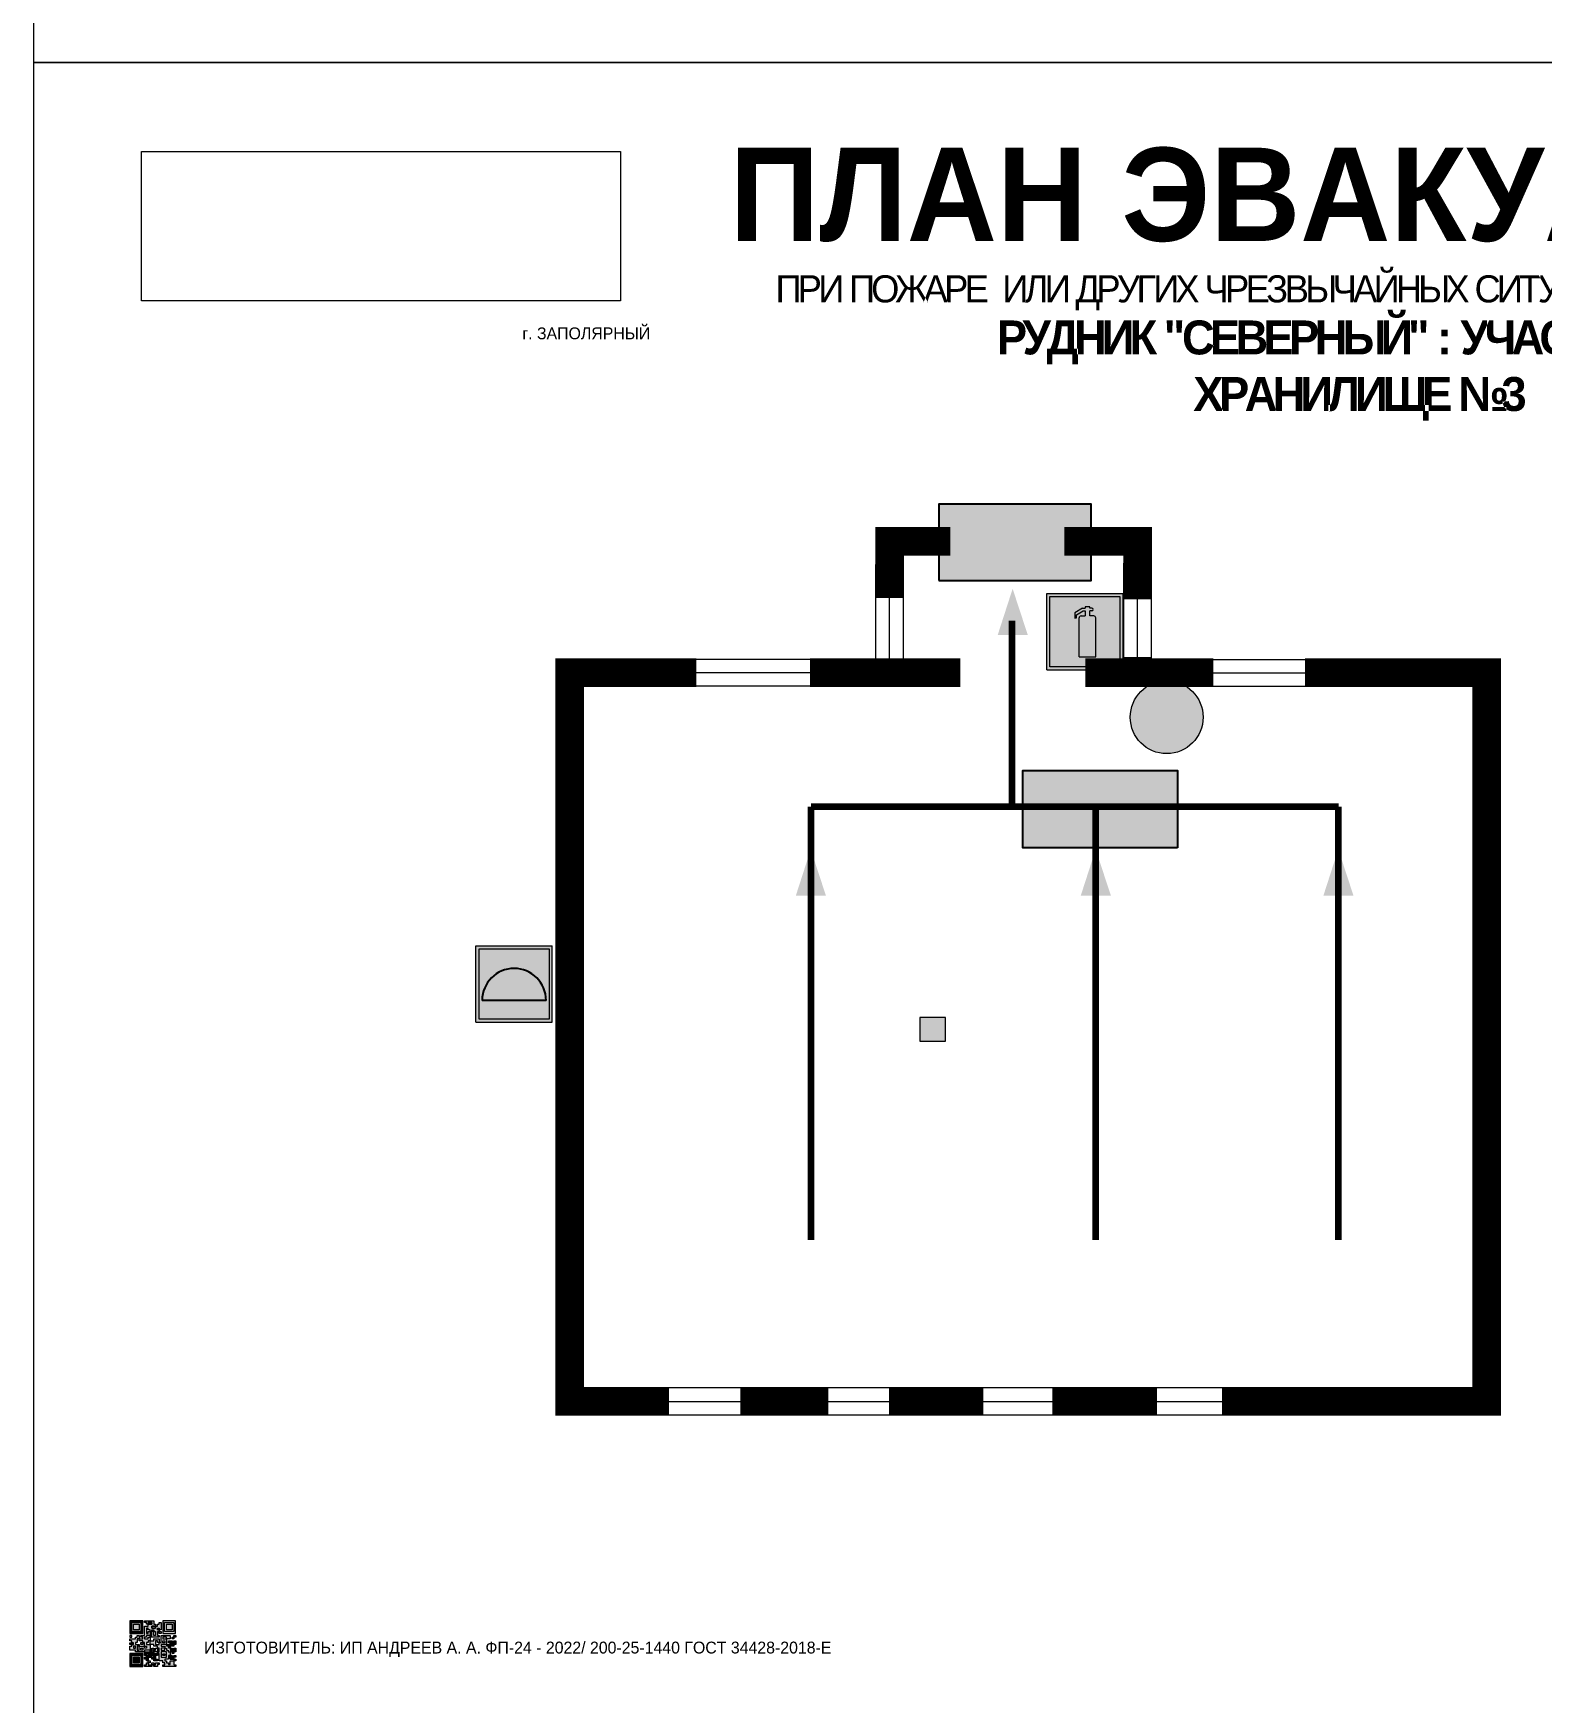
# Model space of a CAD drawing. Header units: millimetres. Extents: x 13114 to 67229, y 22859 to 38520.
# Drawn here: x 18684.8 to 19040.7, y 35563.4 to 35957.3 of the extents above; entities that cross this region are included whole.
import ezdxf

# ---------------------------------------------------------------- set-up
doc = ezdxf.new("R2010")
doc.units = ezdxf.units.MM
doc.layers.add('План_Штампы', color=7, linetype='Continuous')
doc.styles.add('обычный', font='arial.ttf')
picture_1 = doc.add_image_def('image1.jpg', size_in_pixel=(337, 105))

# ---------------------------------------------------------------- blocks, each defined once
blk = doc.blocks.new('A$C32E8229D')
at = {"true_color": 0xffffff}
blk.add_hatch(color=7, dxfattribs=at).paths.add_polyline_path([(0, 0), (0, -8), (16, -8), (16, 0)])
h = blk.add_hatch(color=126)
h.paths.add_polyline_path([(0.2, -0.2), (15.8, -0.2), (15.8, -7.8), (0.2, -7.8)])
h.paths.add_polyline_path([(13.49, -2.05), (12.08, -2.05), (11.37, -2.63, 0.162397), (11.29, -2.84), (11.29, -3.63), (10.35, -3.63), (10.35, -4.05), (11.68, -4.05), (11.68, -3.48), (12.26, -4.28), (11.29, -5.1), (11.29, -6.78), (11.85, -6.78), (11.85, -5.44), (12.8, -4.64), (12.8, -5.94), (14.46, -5.94), (14.46, -5.39), (13.45, -5.39), (13.45, -3.97), (12.46, -2.59), (13.15, -2.59), (13.69, -3.34), (14.18, -3)], flags=16)
h.paths.add_polyline_path([(10.74, -1.82, 1), (11.8, -1.82, 1)], flags=16)
h.paths.add_polyline_path([(9.39, -3.59), (5.99, -3.59), (6.56, -3.03), (5.91, -3.03), (5.1, -3.83), (5.91, -4.64), (6.56, -4.64), (5.99, -4.09), (9.39, -4.09)], flags=16)
h.paths.add_polyline_path([(4.29, -1.08), (1.72, -1.08), (1.72, -6.6), (4.29, -6.6)], flags=16)
at = {"color": 126}
blk.add_lwpolyline([(16, -8), (0, -8), (0, 0), (16, 0)], close=True, dxfattribs=at)
blk = doc.blocks.new('A$C1E1F2D43')
at = {"true_color": 0xffffff}
blk.add_hatch(color=7, dxfattribs=at).paths.add_polyline_path([(8, 0), (0, 0), (0, -8), (8, -8)])
h = blk.add_hatch(color=242)
h.paths.add_polyline_path([(0.32, -0.32), (0.32, -7.68), (7.68, -7.68), (7.68, -0.32)])
h.paths.add_polyline_path([(7.35, -5.71), (0.65, -5.71, -1)], flags=16)
at = {"color": 242, "lineweight": 5}
for p, q in [((0, 0), (8, 0)), ((0, -8), (0, 0)), ((0, 0), (8, 0)), ((8, -8), (8, 0)), ((0, -8), (8, -8))]:
    blk.add_line(p, q, dxfattribs=at)
at = {"color": 242}
blk.add_line((7.35, -5.71), (0.65, -5.71), dxfattribs=at)
at = {"color": 242, "lineweight": 5}
blk.add_lwpolyline([(0.32, -0.32), (7.68, -0.32), (7.68, -7.68), (0.32, -7.68)], close=True, dxfattribs=at)
at = {"color": 242}
blk.add_arc((4, -5.71), 3.35, 0, 180, dxfattribs=at)
blk = doc.blocks.new('QR')
at = {"lineweight": 0}
h = blk.add_hatch(color=256, dxfattribs=at)
h.dxf.hatch_style = 1
h.paths.add_polyline_path([(9241.16, 2687.38), (9242.01, 2687.38), (9242.01, 2687.83), (9241.59, 2687.83), (9241.59, 2688.68), (9239.45, 2688.68), (9239.45, 2688.25), (9239.86, 2688.25), (9239.86, 2687.83), (9240.29, 2687.83), (9240.29, 2688.25), (9241.16, 2688.25), (9241.16, 2687.83), (9240.29, 2687.83), (9240.29, 2687.38), (9239.45, 2687.38), (9239.45, 2685.22), (9238.57, 2685.22), (9238.57, 2684.8), (9239.02, 2684.8), (9239.02, 2684.37), (9238.13, 2684.37), (9238.13, 2683.92), (9239.02, 2683.92), (9239.02, 2683.5), (9239.44, 2683.5), (9239.44, 2682.64), (9239.87, 2682.64), (9239.87, 2682.18), (9239.44, 2682.18), (9239.44, 2682.64), (9238.13, 2682.64), (9238.13, 2681.76), (9237.71, 2681.76), (9237.71, 2682.64), (9238.13, 2682.64), (9238.13, 2683.07), (9237.27, 2683.07), (9237.27, 2683.51), (9237.71, 2683.51), (9237.71, 2684.37), (9238.13, 2684.37), (9238.13, 2685.22), (9237.71, 2685.22), (9237.71, 2684.8), (9237.28, 2684.8), (9237.28, 2684.38), (9235.98, 2684.38), (9235.98, 2683.92), (9236.4, 2683.92), (9236.4, 2683.49), (9236.84, 2683.49), (9236.84, 2683.07), (9236.4, 2683.07), (9236.4, 2682.64), (9235.98, 2682.64), (9235.98, 2681.76), (9237.29, 2681.76), (9237.29, 2681.33), (9239.43, 2681.33), (9239.43, 2681.76), (9240.74, 2681.76), (9240.74, 2683.05), (9239.87, 2683.05), (9239.87, 2683.5), (9240.29, 2683.5), (9240.29, 2683.91), (9240.74, 2683.91), (9240.74, 2684.81), (9240.29, 2684.81), (9240.29, 2684.79), (9240.29, 2684.37), (9239.45, 2684.37), (9239.45, 2684.8), (9239.87, 2684.8), (9239.87, 2685.21), (9240.74, 2685.21), (9240.74, 2686.1), (9240.29, 2686.1), (9240.29, 2685.64), (9239.86, 2685.64), (9239.86, 2686.95), (9240.29, 2686.95), (9240.29, 2686.52), (9240.74, 2686.52), (9240.74, 2686.1), (9241.16, 2686.1), (9241.16, 2686.53), (9241.59, 2686.53), (9241.59, 2686.1), (9242.02, 2686.1), (9242.02, 2685.21), (9241.59, 2685.21), (9241.59, 2686.1), (9241.16, 2686.1), (9241.16, 2685.21), (9240.74, 2685.21), (9240.74, 2684.81), (9242.89, 2684.81), (9242.89, 2685.22), (9242.47, 2685.22), (9242.47, 2686.11), (9242.89, 2686.11), (9242.89, 2686.52), (9242.46, 2686.52), (9242.46, 2686.95), (9242.89, 2686.95), (9242.89, 2686.52), (9243.32, 2686.52), (9243.32, 2688.26), (9242.9, 2688.26), (9242.9, 2687.83), (9242.47, 2687.83), (9242.47, 2687.38), (9242.01, 2687.38), (9242.01, 2686.94), (9241.16, 2686.94)])
h.paths.add_polyline_path([(9239.02, 2682.18), (9239.02, 2681.76), (9238.54, 2681.76), (9238.54, 2682.18)], flags=16)
h.paths.add_polyline_path([(9237.27, 2682.65), (9237.27, 2682.19), (9236.83, 2682.19), (9236.83, 2682.65)], flags=16)
h = blk.add_hatch(color=256, dxfattribs=at)
h.dxf.hatch_style = 1
h.paths.add_polyline_path([(9238.15, 2687.83), (9236.83, 2687.83), (9236.83, 2686.52), (9238.15, 2686.52)], flags=0)
h.paths.add_polyline_path([(9239.01, 2685.65), (9239.01, 2688.68), (9235.98, 2688.68), (9235.98, 2685.65)])
h.paths.add_polyline_path([(9236.41, 2686.1), (9236.41, 2688.26), (9238.56, 2688.26), (9238.56, 2686.1)], flags=16)
h.paths.add_polyline_path([(9236.83, 2686.52), (9236.83, 2687.83), (9238.15, 2687.83), (9238.15, 2686.52)], flags=0)
h = blk.add_hatch(color=256, dxfattribs=at)
h.dxf.hatch_style = 1
h.paths.add_polyline_path([(9238.15, 2686.52), (9238.15, 2687.83), (9236.83, 2687.83), (9236.83, 2686.52)])
h.paths.add_polyline_path([(9245.91, 2686.52), (9245.91, 2687.83), (9244.59, 2687.83), (9244.59, 2686.52)], flags=0)
h.paths.add_polyline_path([(9246.77, 2685.65), (9246.77, 2688.68), (9243.74, 2688.68), (9243.74, 2685.65)])
h.paths.add_polyline_path([(9244.17, 2686.1), (9244.17, 2688.26), (9246.32, 2688.26), (9246.32, 2686.1)], flags=16)
h.paths.add_polyline_path([(9244.59, 2686.52), (9244.59, 2687.83), (9245.91, 2687.83), (9245.91, 2686.52)], flags=0)
h = blk.add_hatch(color=256, dxfattribs=at)
h.dxf.hatch_style = 1
h.paths.add_polyline_path([(9240.75, 2681.76), (9240.75, 2681.35), (9241.17, 2681.35), (9241.17, 2681.76)])
h.paths.add_polyline_path([(9241.6, 2682.18), (9241.17, 2682.18), (9241.17, 2681.76), (9241.6, 2681.76)])
h.paths.add_polyline_path([(9242.47, 2681.34), (9242.47, 2682.19), (9242.02, 2682.19), (9242.02, 2681.76), (9241.6, 2681.76), (9241.6, 2681.34)])
h.paths.add_polyline_path([(9239.87, 2678.3), (9239.44, 2678.3), (9239.44, 2677.89), (9241.17, 2677.89), (9241.17, 2678.3), (9240.28, 2678.3), (9240.28, 2678.73), (9239.87, 2678.73)])
h.paths.add_polyline_path([(9240.75, 2678.73), (9240.75, 2679.19), (9240.28, 2679.19), (9240.28, 2678.73)])
h.paths.add_polyline_path([(9241.6, 2678.73), (9241.17, 2678.73), (9241.17, 2678.3), (9241.6, 2678.3)])
h.paths.add_polyline_path([(9242.02, 2678.3), (9241.6, 2678.3), (9241.6, 2677.89), (9242.48, 2677.89), (9242.48, 2678.31), (9242.9, 2678.31), (9242.9, 2678.73), (9242.02, 2678.73)])
h.paths.add_polyline_path([(9246.36, 2684.37), (9246.36, 2684.79), (9245.93, 2684.79), (9245.93, 2684.37)])
h.paths.add_polyline_path([(9246.78, 2685.2), (9246.36, 2685.2), (9246.36, 2684.79), (9246.78, 2684.79)])
h.paths.add_polyline_path([(9245.91, 2687.83), (9244.59, 2687.83), (9244.59, 2686.52), (9245.91, 2686.52)])
h = blk.add_hatch(color=256, dxfattribs=at)
h.dxf.hatch_style = 1
h.paths.add_polyline_path([(9243.32, 2686.11), (9242.89, 2686.11), (9242.89, 2685.64), (9243.32, 2685.64)])
h.paths.add_polyline_path([(9239.02, 2683.07), (9239.02, 2683.5), (9238.56, 2683.5), (9238.56, 2683.07)])
h.paths.add_polyline_path([(9236.4, 2684.8), (9236.4, 2685.22), (9235.98, 2685.22), (9235.98, 2684.8)])
h.paths.add_polyline_path([(9236.4, 2683.07), (9236.4, 2683.49), (9235.98, 2683.49), (9235.98, 2683.07)])
h = blk.add_hatch(color=256, dxfattribs=at)
h.dxf.hatch_style = 1
h.paths.add_polyline_path([(9243.32, 2682.64), (9243.32, 2683.07), (9244.62, 2683.07), (9244.62, 2684.37), (9243.74, 2684.37), (9243.74, 2684.8), (9244.62, 2684.8), (9244.62, 2684.37), (9245.48, 2684.37), (9245.48, 2685.22), (9243.32, 2685.22), (9243.32, 2683.5), (9242.89, 2683.5), (9242.89, 2683.06), (9242.01, 2683.06), (9242.01, 2683.91), (9242.47, 2683.91), (9242.47, 2683.5), (9242.89, 2683.5), (9242.89, 2684.38), (9241.59, 2684.38), (9241.59, 2683.91), (9240.74, 2683.91), (9240.74, 2683.05), (9241.59, 2683.05), (9241.59, 2682.64), (9242.47, 2682.64), (9242.47, 2682.19), (9242.91, 2682.19), (9242.91, 2681.34), (9242.48, 2681.34), (9242.48, 2680.91), (9242.91, 2680.91), (9242.91, 2679.17), (9243.75, 2679.17), (9243.75, 2678.73), (9244.2, 2678.73), (9244.2, 2678.3), (9243.75, 2678.3), (9243.75, 2677.88), (9246.78, 2677.88), (9246.78, 2678.3), (9246.35, 2678.3), (9246.35, 2679.19), (9245.48, 2679.19), (9245.48, 2678.31), (9245.05, 2678.31), (9245.05, 2678.73), (9244.62, 2678.73), (9244.62, 2679.19), (9244.2, 2679.19), (9244.2, 2679.61), (9245.05, 2679.61), (9245.05, 2680.46), (9245.48, 2680.46), (9245.48, 2681.34), (9245.04, 2681.34), (9245.04, 2681.76), (9244.63, 2681.76), (9244.63, 2682.19), (9244.21, 2682.19), (9244.21, 2681.76), (9243.32, 2681.76), (9243.32, 2682.19), (9244.21, 2682.19), (9244.21, 2682.64)])
h.paths.add_polyline_path([(9243.75, 2683.49), (9243.75, 2683.92), (9244.21, 2683.92), (9244.21, 2683.49)], flags=16)
h.paths.add_polyline_path([(9243.32, 2681.34), (9244.63, 2681.34), (9244.63, 2680.04), (9243.32, 2680.04)], flags=16)
h.paths.add_polyline_path([(9243.76, 2680.89), (9244.18, 2680.89), (9244.18, 2680.48), (9243.76, 2680.48)], flags=0)
h = blk.add_hatch(color=256, dxfattribs=at)
h.dxf.hatch_style = 1
h.paths.add_polyline_path([(9246.36, 2683.07), (9246.78, 2683.07), (9246.78, 2683.92), (9246.36, 2683.92), (9246.36, 2683.49), (9245.92, 2683.49), (9245.92, 2683.92), (9245.06, 2683.92), (9245.06, 2683.49), (9245.48, 2683.49), (9245.48, 2683.07), (9244.62, 2683.07), (9244.62, 2682.65), (9245.05, 2682.65), (9245.05, 2682.18), (9245.48, 2682.18), (9245.48, 2682.65), (9246.36, 2682.65)])
h.paths.add_polyline_path([(9246.78, 2682.18), (9246.36, 2682.18), (9246.36, 2681.75), (9245.92, 2681.75), (9245.92, 2682.18), (9245.48, 2682.18), (9245.48, 2681.34), (9245.48, 2681.34), (9245.94, 2681.34), (9245.94, 2680.91), (9246.36, 2680.91), (9246.36, 2681.34), (9246.78, 2681.34)])
h = blk.add_hatch(color=256, dxfattribs=at)
h.dxf.hatch_style = 1
h.paths.add_polyline_path([(9235.98, 2680.9), (9235.98, 2677.86), (9239.02, 2677.86), (9239.02, 2680.9)])
h.paths.add_polyline_path([(9238.57, 2680.48), (9238.57, 2678.32), (9236.41, 2678.32), (9236.41, 2680.48)], flags=16)
h.paths.add_polyline_path([(9238.15, 2680.05), (9238.15, 2678.74), (9236.83, 2678.74), (9236.83, 2680.05)], flags=0)
h = blk.add_hatch(color=256, dxfattribs=at)
h.dxf.hatch_style = 1
h.paths.add_polyline_path([(9238.15, 2680.05), (9236.83, 2680.05), (9236.83, 2678.74), (9238.15, 2678.74)])
h = blk.add_hatch(color=256, dxfattribs=at)
h.dxf.hatch_style = 1
h.paths.add_polyline_path([(9242.02, 2680.46), (9242.48, 2680.46), (9242.48, 2680.91), (9241.58, 2680.91), (9241.58, 2681.35), (9241.17, 2681.35), (9241.17, 2680.91), (9240.75, 2680.91), (9240.75, 2681.33), (9239.43, 2681.33), (9239.43, 2680.46), (9239.86, 2680.46), (9239.86, 2680.92), (9240.3, 2680.92), (9240.3, 2680.46), (9239.86, 2680.46), (9239.86, 2680.04), (9239.44, 2680.04), (9239.44, 2679.62), (9239.86, 2679.62), (9239.86, 2679.19), (9240.29, 2679.19), (9240.29, 2680.03), (9241.18, 2680.03), (9241.18, 2680.47), (9241.6, 2680.47), (9241.6, 2680.03), (9241.18, 2680.03), (9241.18, 2679.61), (9241.6, 2679.61), (9241.6, 2679.19), (9242.47, 2679.19), (9242.47, 2679.6), (9242.02, 2679.6)])
h = blk.add_hatch(color=256, dxfattribs=at)
h.dxf.hatch_style = 1
h.paths.add_polyline_path([(9244.18, 2680.48), (9244.18, 2680.89), (9243.76, 2680.89), (9243.76, 2680.48)])
h = blk.add_hatch(color=256, dxfattribs=at)
h.dxf.hatch_style = 1
h.paths.add_polyline_path([(9245.93, 2680.04), (9245.93, 2680.46), (9245.48, 2680.46), (9245.48, 2679.62), (9246.35, 2679.62), (9246.35, 2680.04)])
h.paths.add_polyline_path([(9246.78, 2680.04), (9246.78, 2680.46), (9246.35, 2680.46), (9246.35, 2680.04)])
h.paths.add_polyline_path([(9246.78, 2679.18), (9246.78, 2679.62), (9246.35, 2679.62), (9246.35, 2679.18)])
for points in [[(9237.71, 2685.22), (9238.13, 2685.22), (9238.13, 2684.37), (9237.71, 2684.37), (9237.71, 2683.51), (9237.27, 2683.51), (9237.27, 2683.07), (9238.13, 2683.07), (9238.13, 2682.64), (9237.71, 2682.64), (9237.71, 2681.76), (9238.13, 2681.76), (9238.13, 2682.64), (9239.44, 2682.64), (9239.44, 2683.5), (9239.02, 2683.5), (9239.02, 2683.07), (9238.56, 2683.07), (9238.56, 2683.5), (9239.02, 2683.5), (9239.02, 2683.92), (9238.13, 2683.92), (9238.13, 2684.37), (9239.02, 2684.37), (9239.02, 2684.8), (9238.57, 2684.8), (9238.57, 2685.22), (9239.45, 2685.22), (9239.45, 2687.38), (9240.29, 2687.38), (9240.29, 2687.83), (9239.86, 2687.83), (9239.86, 2688.25), (9239.45, 2688.25), (9239.45, 2688.68), (9241.59, 2688.68), (9241.59, 2687.83), (9242.01, 2687.83), (9242.01, 2687.38), (9242.47, 2687.38), (9242.47, 2687.83), (9242.9, 2687.83), (9242.9, 2688.26), (9243.32, 2688.26), (9243.32, 2686.52), (9242.89, 2686.52), (9242.89, 2686.11), (9243.32, 2686.11), (9243.32, 2685.64), (9242.89, 2685.64), (9242.89, 2686.11), (9242.47, 2686.11), (9242.47, 2685.22), (9242.89, 2685.22), (9242.89, 2684.81), (9240.74, 2684.81), (9240.74, 2683.91), (9241.59, 2683.91), (9241.59, 2684.38), (9242.89, 2684.38), (9242.89, 2683.5), (9242.47, 2683.5), (9242.47, 2683.91), (9242.01, 2683.91), (9242.01, 2683.06), (9242.89, 2683.06), (9242.89, 2683.5), (9243.32, 2683.5), (9243.32, 2685.22), (9245.48, 2685.22), (9245.48, 2684.37), (9244.62, 2684.37), (9244.62, 2683.07), (9245.48, 2683.07), (9245.48, 2683.49), (9245.06, 2683.49), (9245.06, 2683.92), (9245.92, 2683.92), (9245.92, 2683.49), (9246.36, 2683.49), (9246.36, 2683.92), (9246.78, 2683.92), (9246.78, 2683.07), (9246.36, 2683.07), (9246.36, 2682.65), (9245.48, 2682.65), (9245.48, 2682.18), (9245.92, 2682.18), (9245.92, 2681.75), (9246.36, 2681.75), (9246.36, 2682.18), (9246.78, 2682.18), (9246.78, 2681.34), (9246.36, 2681.34), (9246.36, 2680.91), (9245.94, 2680.91), (9245.94, 2681.34), (9245.48, 2681.34), (9245.48, 2680.46), (9245.93, 2680.46), (9245.93, 2680.04), (9246.35, 2680.04), (9246.35, 2680.46), (9246.78, 2680.46), (9246.78, 2680.04), (9246.78, 2680.04), (9246.35, 2680.04), (9246.35, 2679.62), (9246.78, 2679.62), (9246.78, 2679.18), (9246.35, 2679.18), (9246.35, 2678.3), (9246.78, 2678.3), (9246.78, 2677.88), (9243.75, 2677.88), (9243.75, 2678.3), (9244.2, 2678.3), (9244.2, 2678.73), (9243.75, 2678.73), (9243.75, 2679.17), (9242.91, 2679.17), (9242.91, 2680.91), (9242.48, 2680.91), (9242.48, 2680.46), (9242.02, 2680.46), (9242.02, 2679.6), (9242.47, 2679.6), (9242.47, 2679.19), (9241.6, 2679.19), (9241.6, 2679.61), (9241.18, 2679.61), (9241.18, 2680.03), (9240.29, 2680.03), (9240.29, 2679.19), (9240.75, 2679.19), (9240.75, 2678.73), (9240.28, 2678.73), (9240.28, 2678.3), (9241.17, 2678.3), (9241.17, 2678.73), (9241.6, 2678.73), (9241.6, 2678.3), (9242.02, 2678.3), (9242.02, 2678.73), (9242.9, 2678.73), (9242.9, 2678.31), (9242.48, 2678.31), (9242.48, 2677.89), (9241.6, 2677.89), (9241.6, 2678.3), (9241.17, 2678.3), (9241.17, 2677.89), (9239.44, 2677.89), (9239.44, 2678.3), (9239.87, 2678.3), (9239.87, 2678.73), (9240.28, 2678.73), (9240.28, 2679.19), (9240.29, 2679.19), (9239.86, 2679.19), (9239.86, 2679.62), (9239.44, 2679.62), (9239.44, 2680.04), (9239.86, 2680.04), (9239.86, 2680.46), (9239.43, 2680.46), (9239.43, 2681.33), (9237.29, 2681.33), (9237.29, 2681.76), (9235.98, 2681.76), (9235.98, 2682.64), (9236.4, 2682.64), (9236.4, 2683.07), (9235.98, 2683.07), (9235.98, 2683.49), (9236.4, 2683.49), (9236.4, 2683.92), (9235.98, 2683.92), (9235.98, 2684.38), (9237.28, 2684.38), (9237.28, 2684.8), (9237.71, 2684.8), (9237.71, 2685.22), (9237.92, 2685.22)], [(9240.74, 2686.1), (9240.74, 2686.52), (9240.29, 2686.52), (9240.29, 2686.95), (9239.86, 2686.95), (9239.86, 2685.64), (9240.29, 2685.64), (9240.29, 2686.1), (9240.74, 2686.1), (9240.74, 2686.52)], [(9240.74, 2683.05), (9240.74, 2681.76), (9239.43, 2681.76), (9239.43, 2681.33), (9240.75, 2681.33), (9240.75, 2681.35), (9240.75, 2680.91), (9241.17, 2680.91), (9241.17, 2681.35), (9241.58, 2681.35), (9241.58, 2680.91), (9242.48, 2680.91), (9242.48, 2681.34), (9242.91, 2681.34), (9242.91, 2682.19), (9242.47, 2682.19), (9242.47, 2682.64), (9241.59, 2682.64), (9241.59, 2683.05), (9240.74, 2683.05)], [(9240.74, 2685.21), (9239.87, 2685.21), (9239.87, 2684.8), (9239.45, 2684.8), (9239.45, 2684.37), (9240.29, 2684.37), (9240.29, 2684.79), (9240.29, 2684.81), (9240.74, 2684.81), (9240.74, 2685.21), (9239.87, 2685.21)], [(9240.74, 2683.91), (9240.29, 2683.91), (9240.29, 2683.5), (9239.87, 2683.5), (9239.87, 2683.05), (9240.74, 2683.05), (9240.74, 2683.91)], [(9244.62, 2683.07), (9243.32, 2683.07), (9243.32, 2682.64), (9244.21, 2682.64), (9244.21, 2682.19), (9243.32, 2682.19), (9243.32, 2681.76), (9244.21, 2681.76), (9244.21, 2682.19), (9244.63, 2682.19), (9244.63, 2681.76), (9245.04, 2681.76), (9245.04, 2681.34), (9245.48, 2681.34)], [(9244.62, 2684.37), (9244.62, 2684.8), (9243.74, 2684.8), (9243.74, 2684.37), (9244.62, 2684.37)], [(9245.48, 2682.18), (9245.05, 2682.18), (9245.05, 2682.65), (9244.62, 2682.65), (9244.62, 2683.07)], [(9239.86, 2680.46), (9239.86, 2680.92), (9240.3, 2680.92), (9240.3, 2680.46), (9239.86, 2680.46)], [(9241.6, 2681.76), (9242.02, 2681.76), (9242.02, 2682.19), (9242.47, 2682.19), (9242.47, 2681.34), (9241.6, 2681.34), (9241.6, 2681.76)], [(9245.48, 2680.46), (9245.05, 2680.46), (9245.05, 2679.61), (9244.2, 2679.61), (9244.2, 2679.19), (9244.62, 2679.19), (9244.62, 2678.73), (9245.05, 2678.73), (9245.05, 2678.31), (9245.48, 2678.31), (9245.48, 2679.19), (9246.35, 2679.19), (9246.35, 2679.07)], [(9245.48, 2682.18), (9245.48, 2681.34)], [(9246.35, 2679.62), (9245.48, 2679.62), (9245.48, 2680.46)], [(9245.48, 2680.46), (9245.48, 2679.62), (9246.35, 2679.62), (9246.35, 2680.04), (9245.93, 2680.04), (9245.93, 2680.46), (9245.48, 2680.46), (9245.48, 2679.62)], [(9246.35, 2679.62), (9246.35, 2679.18)]]:
    blk.add_lwpolyline(points, dxfattribs=at)
for points in [[(9235.98, 2685.65), (9239.01, 2685.65), (9239.01, 2688.68), (9235.98, 2688.68)], [(9236.41, 2688.26), (9238.56, 2688.26), (9238.56, 2686.1), (9236.41, 2686.1)], [(9236.83, 2687.83), (9238.15, 2687.83), (9238.15, 2686.52), (9236.83, 2686.52)], [(9240.29, 2687.83), (9241.16, 2687.83), (9241.16, 2688.25), (9240.29, 2688.25)], [(9240.29, 2688.25), (9241.16, 2688.25), (9241.16, 2687.83), (9240.29, 2687.83)], [(9242.01, 2687.38), (9241.16, 2687.38), (9241.16, 2686.94), (9242.01, 2686.94)], [(9241.16, 2687.38), (9242.01, 2687.38), (9242.01, 2686.94), (9241.16, 2686.94)], [(9241.16, 2686.53), (9241.59, 2686.53), (9241.59, 2686.1), (9241.16, 2686.1)], [(9242.89, 2686.52), (9242.46, 2686.52), (9242.46, 2686.95), (9242.89, 2686.95)], [(9243.74, 2685.65), (9246.77, 2685.65), (9246.77, 2688.68), (9243.74, 2688.68)], [(9244.17, 2688.26), (9246.32, 2688.26), (9246.32, 2686.1), (9244.17, 2686.1)], [(9244.59, 2687.83), (9245.91, 2687.83), (9245.91, 2686.52), (9244.59, 2686.52)], [(9235.98, 2684.8), (9236.4, 2684.8), (9236.4, 2685.22), (9235.98, 2685.22)], [(9236.4, 2683.07), (9236.84, 2683.07), (9236.84, 2683.49), (9236.4, 2683.49)], [(9236.83, 2682.19), (9237.27, 2682.19), (9237.27, 2682.65), (9236.83, 2682.65)], [(9239.44, 2682.64), (9239.87, 2682.64), (9239.87, 2682.18), (9239.44, 2682.18)], [(9241.16, 2686.1), (9240.74, 2686.1), (9240.74, 2685.21), (9241.16, 2685.21)], [(9241.59, 2686.1), (9242.02, 2686.1), (9242.02, 2685.21), (9241.59, 2685.21)], [(9243.75, 2683.92), (9244.21, 2683.92), (9244.21, 2683.49), (9243.75, 2683.49)], [(9245.93, 2684.79), (9246.36, 2684.79), (9246.36, 2684.37), (9245.93, 2684.37)], [(9246.36, 2685.2), (9246.78, 2685.2), (9246.78, 2684.79), (9246.36, 2684.79)], [(9235.98, 2677.86), (9239.02, 2677.86), (9239.02, 2680.9), (9235.98, 2680.9)], [(9236.41, 2680.48), (9238.57, 2680.48), (9238.57, 2678.32), (9236.41, 2678.32)], [(9236.83, 2680.05), (9238.15, 2680.05), (9238.15, 2678.74), (9236.83, 2678.74)], [(9238.54, 2682.18), (9239.02, 2682.18), (9239.02, 2681.76), (9238.54, 2681.76)], [(9240.75, 2681.76), (9241.17, 2681.76), (9241.17, 2681.35), (9240.75, 2681.35)], [(9241.17, 2682.18), (9241.6, 2682.18), (9241.6, 2681.76), (9241.17, 2681.76)], [(9241.18, 2680.03), (9241.6, 2680.03), (9241.6, 2680.47), (9241.18, 2680.47)], [(9243.32, 2680.04), (9244.63, 2680.04), (9244.63, 2681.34), (9243.32, 2681.34)], [(9243.76, 2680.89), (9244.18, 2680.89), (9244.18, 2680.48), (9243.76, 2680.48)]]:
    blk.add_lwpolyline(points, close=True, dxfattribs=at)
blk = doc.blocks.new('A$C7B4425F7')
at = {"true_color": 0xffffff}
blk.add_hatch(color=7, dxfattribs=at).paths.add_polyline_path([(0, 0), (-16, 0), (-16, -8), (0, -8)])
h = blk.add_hatch(color=126)
h.paths.add_polyline_path([(-0.2, -0.2), (-15.8, -0.2), (-15.8, -7.8), (-0.2, -7.8)])
h.paths.add_polyline_path([(-11.76, -2.03), (-11.76, -3.66), (-11.17, -3.66, -0.568275), (-11.17, -6.18), (-12.58, -6.18), (-12.58, -2.03)], flags=16)
h.paths.add_polyline_path([(-13.33, -4.12, -0.495768), (-13.59, -6.18), (-15.03, -6.18), (-15.03, -2.03), (-13.59, -2.03, -0.487973)], flags=16)
h.paths.add_polyline_path([(-10.25, -2.03), (-9.48, -2.03), (-9.48, -6.18), (-10.25, -6.18)], flags=16)
h.paths.add_polyline_path([(-13.84, -3.69), (-14.24, -3.69), (-14.24, -3.03), (-13.9, -3.03, -0.692621)], flags=0)
h.paths.add_polyline_path([(-9.15, -2.03), (-8.4, -2.03), (-8.04, -3.07), (-7.68, -2.03), (-6.93, -2.03), (-7.64, -4.1), (-6.93, -6.18), (-7.68, -6.18), (-8.04, -5.14), (-8.4, -6.18), (-9.15, -6.18), (-8.44, -4.1)], flags=16)
h.paths.add_polyline_path([(-11.76, -4.46), (-11.42, -4.46, -0.692621), (-11.36, -5.12), (-11.76, -5.12)], flags=0)
h.paths.add_polyline_path([(-13.9, -5.2), (-14.24, -5.2), (-14.24, -4.55), (-13.84, -4.55, -0.708038)], flags=0)
edge = h.paths.add_edge_path(flags=16)
edge.add_ellipse((-5.51, -4.08), major_axis=(0, 2.05), ratio=0.586184, start_angle=0, end_angle=360)
edge = h.paths.add_edge_path(flags=0)
edge.add_ellipse((-5.51, -4.08), major_axis=(0, 1.14), ratio=0.454828, start_angle=0, end_angle=360)
h.paths.add_polyline_path([(-4.13, -4.96, 0.377264), (-3.48, -4.52, 0.0555), (-3.16, -2.03), (-1.66, -2.03), (-1.66, -4.96), (-0.96, -4.96), (-0.96, -7.01), (-1.75, -7.01), (-1.75, -6.18), (-3.3, -6.18), (-3.3, -7.02), (-4.13, -7.02)], flags=16)
h.paths.add_polyline_path([(-2.73, -2.91), (-2.28, -2.91), (-2.28, -4.96), (-3.05, -4.96, 0.079136)], flags=0)
at = {"color": 126}
blk.add_lwpolyline([(-16, -8), (0, -8), (0, 0), (-16, 0)], close=True, dxfattribs=at)
blk = doc.blocks.new('A$C3AD82952')
at = {"true_color": 0xf5f5ff}
h = blk.add_hatch(color=7, dxfattribs=at)
h.dxf.hatch_style = 1
h.paths.add_polyline_path([(8.21, 8.73, 0.414214), (7.89, 9.05), (7.22, 9.05), (7.22, 9.92), (7.59, 9.92, 1), (7.57, 10.36), (7.22, 10.36), (7.22, 10.6), (6.43, 10.6), (6.43, 10.36), (6.01, 10.36), (4.74, 9.59), (4.74, 8.69), (4.98, 8.73), (4.98, 9.26), (6.12, 9.91), (6.43, 9.91), (6.43, 9.05), (5.76, 9.05, 0.414214), (5.44, 8.73), (5.44, 2.2), (8.21, 2.2)], flags=0)
h.paths.add_polyline_path([(12.8, 12.8), (0, 12.8), (0, 0), (12.8, 0)])
h.paths.add_polyline_path([(0.51, 12.29), (12.29, 12.29), (12.29, 0.51), (0.51, 0.51)], flags=16)
h.paths.add_polyline_path([(4.74, 9.59), (6.01, 10.36), (6.43, 10.36), (6.43, 10.6), (7.22, 10.6), (7.22, 10.36), (7.59, 10.36, -0.94586), (7.59, 9.92), (7.22, 9.92), (7.22, 9.05), (7.89, 9.05, -0.414214), (8.21, 8.73), (8.21, 2.2), (5.44, 2.2), (5.44, 8.73, -0.414214), (5.76, 9.05), (6.43, 9.05), (6.43, 9.91), (6.12, 9.91), (4.98, 9.26), (4.98, 8.73), (4.74, 8.69)], flags=0)
h = blk.add_hatch(color=242)
h.dxf.hatch_style = 1
h.paths.add_polyline_path([(12.29, 12.29), (0.51, 12.29), (0.51, 0.51), (12.29, 0.51)])
h.paths.add_polyline_path([(4.74, 8.69), (4.74, 9.59), (6.01, 10.36), (6.43, 10.36), (6.43, 10.6), (7.22, 10.6), (7.22, 10.36), (7.59, 10.36, -0.94586), (7.59, 9.92), (7.22, 9.92), (7.22, 9.05), (7.89, 9.05, -0.414214), (8.21, 8.73), (8.21, 2.2), (5.44, 2.2), (5.44, 8.73, -0.414214), (5.76, 9.05), (6.43, 9.05), (6.43, 9.91), (6.12, 9.91), (4.98, 9.26), (4.98, 8.73)], flags=16)
h = blk.add_hatch(color=7, dxfattribs=at)
h.dxf.hatch_style = 1
h.paths.add_polyline_path([(8.21, 8.73, 0.414214), (7.89, 9.05), (7.22, 9.05), (7.22, 9.92), (7.59, 9.92, 1), (7.57, 10.36), (7.22, 10.36), (7.22, 10.6), (6.43, 10.6), (6.43, 10.36), (6.01, 10.36), (4.74, 9.59), (4.74, 8.69), (4.98, 8.73), (4.98, 9.26), (6.12, 9.91), (6.43, 9.91), (6.43, 9.05), (5.76, 9.05, 0.414214), (5.44, 8.73), (5.44, 2.2), (8.21, 2.2)])
at = {"color": 242, "lineweight": 5}
for p, q in [((0, 0), (0, 12.8)), ((0, 12.8), (12.8, 12.8)), ((12.8, 0), (12.8, 12.8)), ((6.01, 10.36), (4.74, 9.59)), ((4.74, 9.59), (4.74, 8.69)), ((4.74, 8.69), (4.98, 8.73)), ((4.98, 9.26), (6.12, 9.91)), ((4.98, 8.73), (4.98, 9.26)), ((5.44, 2.2), (5.44, 8.73)), ((5.76, 9.05), (6.43, 9.05)), ((6.01, 10.36), (6.43, 10.36)), ((6.12, 9.91), (6.43, 9.91)), ((7.22, 10.6), (6.43, 10.6)), ((6.43, 10.6), (6.43, 10.36)), ((6.43, 9.91), (6.43, 9.05)), ((7.22, 10.36), (7.22, 10.6)), ((7.59, 10.36), (7.22, 10.36)), ((7.22, 9.05), (7.22, 9.92)), ((7.59, 9.92), (7.22, 9.92)), ((7.89, 9.05), (7.22, 9.05)), ((8.21, 2.2), (8.21, 8.73)), ((0, 0), (12.8, 0)), ((5.44, 2.2), (8.21, 2.2))]:
    blk.add_line(p, q, dxfattribs=at)
blk.add_lwpolyline([(0.51, 12.29), (12.29, 12.29), (12.29, 0.51), (0.51, 0.51)], close=True, dxfattribs=at)
for centre, radius, start, end in [((5.76, 8.73), 0.32, 90, 180), ((7.58, 10.14), 0.223, 273.1875, 86.8125), ((7.89, 8.73), 0.32, 0, 90)]:
    blk.add_arc(centre, radius, start, end, dxfattribs=at)
blk = doc.blocks.new('A$C7B8C2D5B')
at = {"lineweight": 0}
h = blk.add_hatch(color=5, dxfattribs=at)
h.dxf.hatch_style = 1
h.paths.add_polyline_path([(1.397, -3.024, 1), (-2.112, -3.024, 1)])
at = {"color": 5, "lineweight": 0}
blk.add_circle((-0.358, -3.024), 1.755, dxfattribs=at)

msp = doc.modelspace()

# ---------------------------------------------------------------- hatches: boundary and pattern name
at = {"lineweight": 0}
h = msp.add_hatch(color=256, dxfattribs=at)
h.dxf.hatch_style = 1
h.paths.add_polyline_path([(18899.99, 35719.42), (18899.99, 35725.05), (18893.97, 35725.05), (18893.97, 35719.42)])

# ---------------------------------------------------------------- linework, layer by layer
at = {"color": 5, "lineweight": 0}
for points in [[(18684.77, 35950.39), (19284.77, 35950.39), (19284.77, 36345.39), (18684.77, 36345.39)], [(18684.77, 35555.39), (19284.77, 35555.39), (19284.77, 35950.39), (18684.77, 35950.39)]]:
    msp.add_lwpolyline(points, close=True, dxfattribs=at)
at = {"lineweight": 100, "const_width": 6.75}
for points in [[(18886.82, 35824.01), (18886.82, 35837.39), (18901.16, 35837.39)], [(18928.09, 35837.39), (18945.4, 35837.39), (18945.4, 35823.69)], [(18886.82, 35803.6), (18886.82, 35809.76)], [(18945.4, 35810.08), (18945.4, 35803.6)], [(18841.21, 35806.41), (18811.32, 35806.41), (18811.32, 35661.91)], [(18903.56, 35806.41), (18868.05, 35806.41)], [(18963.2, 35806.41), (18933.01, 35806.41)], [(19031.1, 35806.41), (18984.85, 35806.41)], [(18811.32, 35661.91), (18811.32, 35634.44), (18834.79, 35634.44)], [(18851.59, 35634.44), (18872.35, 35634.44)], [(18886.68, 35634.44), (18908.92, 35634.44)], [(18925.23, 35634.44), (18949.94, 35634.44)], [(18965.26, 35634.44), (19003.37, 35634.44)], [(19001.69, 35634.44), (19031.14, 35634.44)]]:
    msp.add_lwpolyline(points, dxfattribs=at)
at = {"lineweight": 0}
for points in [[(18883.59, 35809.43), (18883.59, 35831.96)], [(18886.82, 35809.76), (18886.82, 35832.28)], [(18890.09, 35809.31), (18890.09, 35831.83)], [(18942.11, 35809.69), (18942.11, 35832.21)], [(18945.34, 35810.01), (18945.34, 35832.54)], [(18948.61, 35809.56), (18948.61, 35832.09)], [(18833.93, 35809.6), (18872.48, 35809.6)], [(18962.67, 35809.55), (18986.16, 35809.55)], [(18833.55, 35803.28), (18874.76, 35803.28)], [(18834.23, 35806.41), (18871.71, 35806.41)], [(18962.28, 35803.23), (18985.77, 35803.23)], [(18962.97, 35806.37), (18986.46, 35806.37)], [(18834.45, 35637.75), (19025.25, 35637.75)], [(18834.79, 35634.44), (19026.13, 35634.44)], [(18834.08, 35631.29), (19027.01, 35631.29)]]:
    msp.add_lwpolyline(points, dxfattribs=at)
at = {"color": 126, "lineweight": 100, "true_color": 0x008754}
for points in [[(18915.65, 35818.65), (18915.65, 35774.73)], [(18868.29, 35672.58), (18868.29, 35774.73)], [(18992.79, 35774.73), (18868.29, 35774.73)], [(18935.54, 35672.58), (18935.54, 35774.73)], [(18992.79, 35672.58), (18992.79, 35774.73)]]:
    msp.add_lwpolyline(points, dxfattribs=at)
at = {"lineweight": 0, "const_width": 6.75}
msp.add_lwpolyline([(19027.72, 35634.44), (19027.72, 35806.41)], dxfattribs=at)
at = {"lineweight": 0}
msp.add_lwpolyline([(18893.97, 35719.42), (18899.99, 35719.42), (18899.99, 35725.05), (18893.97, 35725.05)], close=True, dxfattribs=at)
at = {"layer": 'План_Штампы', "color": 126, "true_color": 0x008754}
for points in [[(18919.45, 35815.29), (18912.35, 35815.31), (18915.87, 35826.21)], [(18871.81, 35753.78), (18864.71, 35753.8), (18868.23, 35764.7)], [(18939.06, 35753.78), (18931.95, 35753.8), (18935.47, 35764.7)], [(18996.31, 35753.78), (18989.21, 35753.8), (18992.73, 35764.7)]]:
    msp.add_solid(points, dxfattribs=at)

# ---------------------------------------------------------------- block references
for name, p, xscale, yscale, zscale in [('A$C3AD82952', (18923.92, 35807.06), 1.40625, 1.40625, 1.40625), ('A$C7B8C2D5B', (18953.98, 35810.71), 4.899193544872105, 4.899193544872105, 4.899193544872105)]:
    msp.add_blockref(name, p, dxfattribs=dict(xscale=xscale, yscale=yscale, zscale=zscale))
at = {"color": 1, "xscale": 2.25, "yscale": 2.25, "zscale": 2.25}
msp.add_blockref('A$C1E1F2D43', (18789.22, 35741.93), dxfattribs=at)
at = {"color": 22, "lineweight": 100, "true_color": 0xbb1e10}
msp.add_blockref('QR', (9471.58, 32894.01), dxfattribs=at)
at = {"layer": 'План_Штампы', "xscale": 2.25, "yscale": 2.25, "zscale": 2.25}
msp.add_blockref('A$C7B4425F7', (18934.42, 35846.18), dxfattribs=at)
at = {"layer": 'План_Штампы', "color": 126, "true_color": 0x008754, "xscale": 2.278149497316001, "yscale": 2.278149497316001, "zscale": 2.278149497316001, "rotation": 359.9978653237145}
msp.add_blockref('A$C32E8229D', (18918.3, 35783.29), dxfattribs=at)

# ---------------------------------------------------------------- texts
at = {"lineweight": 0, "style": 'обычный'}
for s, insert, char_height, width, attachment_point in [('{\\fProxima Nova Rg|b1|i0|c204|p2;ПЛАН ЭВАКУАЦИИ}', (18849.12, 35930.28), 22, 493.8901, 1), ('\\pi-8.4,l8.4,t8.4;{\\fProxima Nova Rg|b0|i0|c204|p2;г. ЗАПОЛЯРНЫЙ\\H1.6404x; }', (18815.26, 35886.46), 2.8, 126.6484, 5), ('\\pi-8.4,l8.4,t8.4;{\\fProxima Nova Rg|b0|i0|c204|p2;ИЗГОТОВИТЕЛЬ: ИП АНДРЕЕВ А. А.\\fProxima Nova Rg|b0|i0|c0|p2; \\fProxima Nova Rg|b0|i0|c204|p2;ФП-24 - 2022/ 200-25-1440 ГОСТ 34428-2018-Е\\H1.2266x; }', (18799.07, 35575.94), 2.8, 191.3484, 5)]:
    msp.add_mtext(s, dxfattribs=dict(at, insert=insert, char_height=char_height, width=width, attachment_point=attachment_point))
at = {"color": 0, "lineweight": 0, "insert": (18997.39, 35893.69), "char_height": 8, "width": 449.2158, "attachment_point": 5, "style": 'обычный'}
msp.add_mtext('{\\fArial Black|b1|i0|c204|p34;\\H2x;\\T0.85;  \\fArial Narrow|b0|i0|c204|p34;\\H0.8x;\\W0.9;\\P\\fProxima Nova Rg|b0|i0|c204|p2;\\H0.5x;\\W1;\\C256;ПРИ ПОЖАРЕ  ИЛИ ДРУГИХ ЧРЕЗВЫЧАЙНЫХ СИТУАЦИЯХ  ИЗ ПОМЕЩЕНИЙ \\fProxima Nova Rg|b1|i0|c204|p2;\\H1.25x;\\PРУДНИК "СЕВЕРНЫЙ" : УЧАСТОК №8\\PХРАНИЛИЩЕ №3}', dxfattribs=at)

# ---------------------------------------------------------------- pictures from other files: only their frames are drawn
at = {"color": 7, "lineweight": 0, "true_color": 0xf5f5ff}
image = msp.add_image(picture_1, insert=(18710.25, 35894.15), size_in_units=(113.11, 35.24), dxfattribs=at)
image.dxf.flags = 7

doc.saveas('drawing.dxf')
